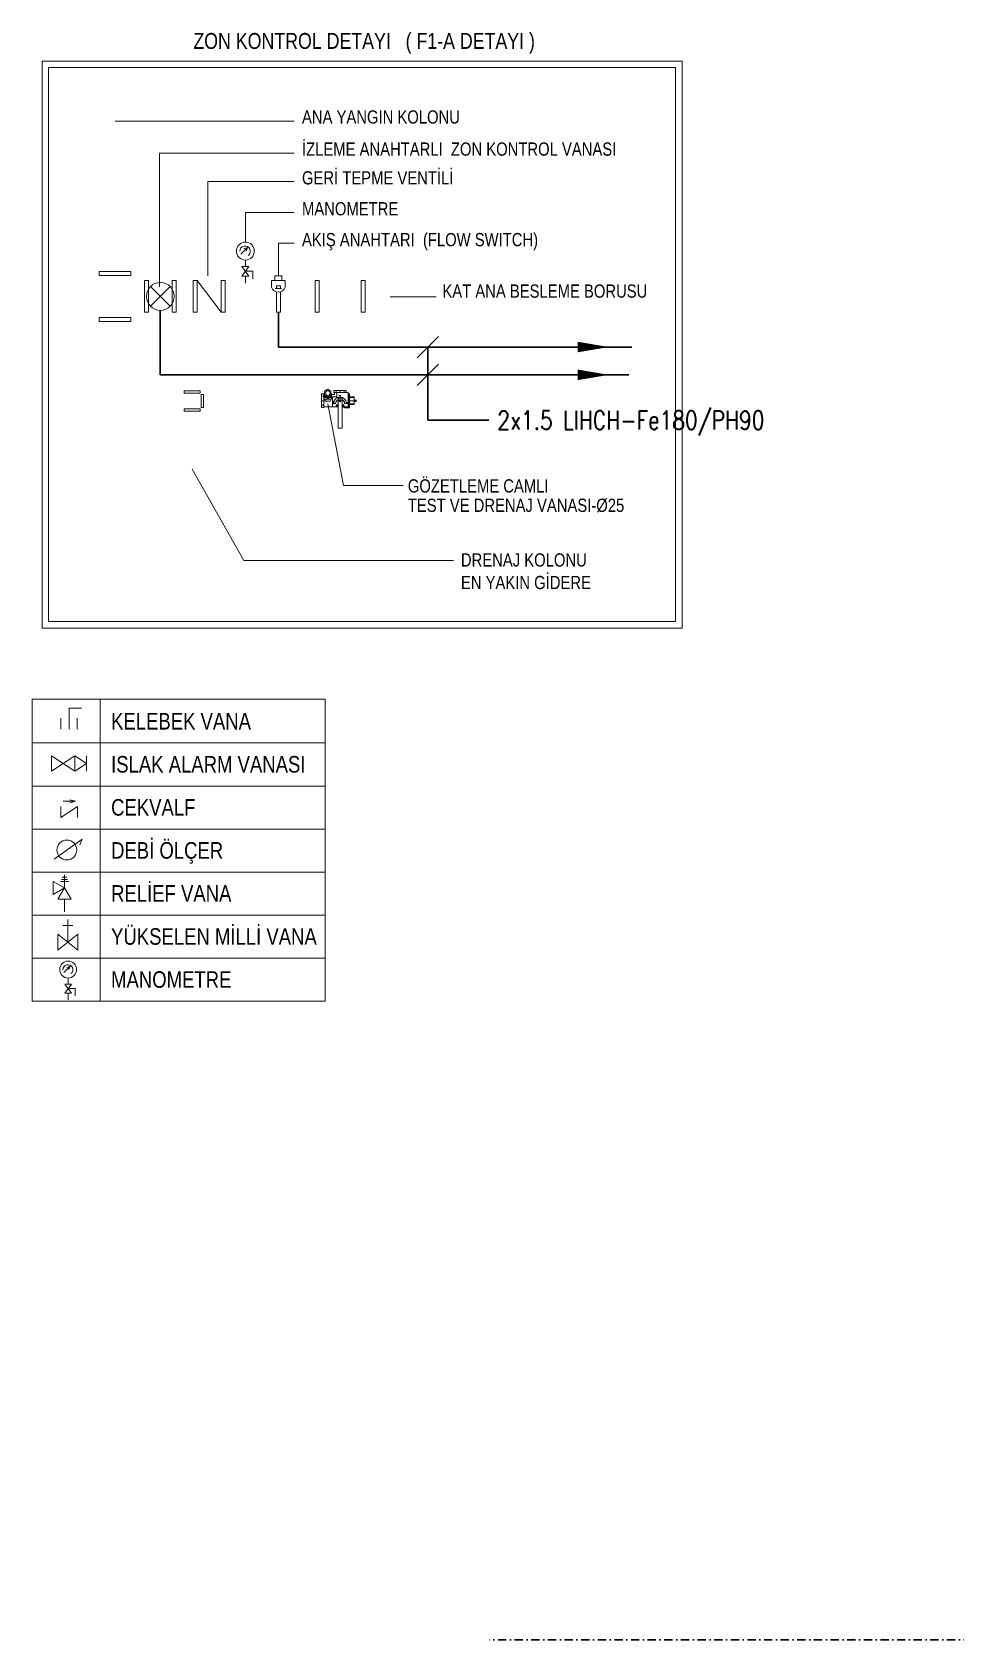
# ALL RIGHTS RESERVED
# Model space of a CAD drawing. Extents: x -2749 to 11890, y 0 to 8245.
# Drawn here: x -2749 to -1354, y 0 to 2428 of the extents above; entities that cross this region are included whole.
import ezdxf

# ---------------------------------------------------------------- set-up
doc = ezdxf.new("R2010")
doc.units = 0
doc.header["$MEASUREMENT"] = 0
doc.linetypes.add('DASHDOT', pattern=[1, 0.5, -0.25, 0, -0.25])
doc.layers.get('0').update_dxf_attribs({"color": 9, "lineweight": 9})
for name, color, linetype, lineweight in [('E-KABLO', 7, 'Continuous', 30), ('E-MODÜL HATTI', 6, 'Continuous', 30), ('E-YAZI', 7, 'Continuous', 30), ('Y-LEGEND', 61, 'Continuous', 9), ('Y-VANA', 3, 'Continuous', 13)]:
    doc.layers.add(name, color=color, linetype=linetype, lineweight=lineweight)
doc.styles.add('Arial', font='arial.ttf', dxfattribs={"height": 2.5})
doc.styles.add('E-YAZI', font='txttw.shx')
doc.styles.add('ROMANS', font='romans__.ttf', dxfattribs={"width": 0.7})

# ---------------------------------------------------------------- blocks, each defined once
blk = doc.blocks.new('K')
blk.add_lwpolyline([(0, 12.5), (-19.7, 12.5), (-19.7, -7.5)])
blk.add_lwpolyline([(9.4, 25), (-9.4, 25), (9.4, 0), (-9.4, 0)], close=True)
blk = doc.blocks.new('A$C75B759AB')
for p, q in [((3.6, 50.7), (-7, 40.1)), ((3.6, 50.7), (-2.3, 48.4)), ((3.6, 50.7), (1.2, 44.9)), ((0, 30.9), (0, 20.7)), ((0, 5.7), (0, -5.7))]:
    blk.add_line(p, q)
blk.add_circle((0, 45), 14.1)
blk.add_arc((-0.5, 44.7), 8.25, 307.8507, 180)
at = {"xscale": -0.6000000000058208, "yscale": 0.5999999999985448, "zscale": 0.6}
blk.add_blockref('K', (0, 5.7), dxfattribs=at)
blk = doc.blocks.new('Test&Drenaj Vanası')
at = {"layer": 'Y-VANA', "lineweight": 18}
for p, q in [((-34, 15.4), (-25.5, 15.4)), ((-34, 15.4), (-34, -34.8)), ((-34, 6.8), (-25.5, 6.8)), ((-25.5, -34.8), (-25.5, 15.4)), ((-25.5, 13.6), (-24.5, 13.6)), ((-24.5, 17.2), (-22.4, 17.2)), ((-24.5, 13.4), (-24.5, 17.2)), ((-24.5, 0), (-24.5, 13.4)), ((-22.4, 26.1), (-10.6, 33.3)), ((-22.4, 26.1), (-22.4, 11.6)), ((-22.4, 11.6), (-22.4, 8)), ((-22.4, 11.6), (-10.6, 4.9)), ((-22.4, 8), (-10.6, 1.3)), ((-20.5, 6.9), (-20.5, 2.5)), ((1.2, 26.1), (-10.6, 33.3)), ((1.2, 11.6), (-10.6, 4.9)), ((1.2, 8), (-10.6, 1.3)), ((-0.8, 6.9), (-0.8, 2.5)), ((1.2, 26.1), (1.2, 11.6)), ((1.2, 17.2), (3.3, 17.2)), ((1.2, 11.6), (1.2, 8)), ((3.3, 17.2), (3.3, 0)), ((3.3, 13.6), (14.5, 13.6)), ((7, 5.8), (7, -33.1)), ((23, 4.9), (7, 4.9)), ((12.4, 28), (12.4, 20.9)), ((58.5, 28), (12.4, 28)), ((12.4, 20.9), (58.5, 20.9)), ((14.5, 20.8), (14.5, 13.6)), ((20.1, 28), (20.1, 20.9)), ((23, 20.5), (23, 4.9)), ((27.4, 20.5), (23, 20.5)), ((65.4, 20.5), (27.4, 20.5)), ((33.4, 0.2), (28.1, 0.2)), ((28.1, 0.2), (28.1, -111.8)), ((35.4, 0.2), (31.1, 0.2)), ((35.4, 28), (35.4, 20.9)), ((35.4, 0.2), (39.8, 0.2)), ((37.5, 0.2), (42.8, 0.2)), ((42.8, 0.2), (42.8, -111.8)), ((50.8, 28), (50.8, 20.9)), ((58.5, 20.9), (58.5, 28)), ((65.4, -33.1), (65.4, 20.5)), ((66.8, 15.3), (65.4, 15.3)), ((66.8, 15.3), (66.8, -36.8)), ((70.6, 15.3), (66.8, 15.3)), ((70.4, 6.1), (87.4, 4.7)), ((70.6, -36.8), (70.6, 15.3)), ((70.6, 1.6), (87.4, 1.6)), ((87.4, 4.7), (87.4, -24.2)), ((-34, -9.7), (-25.5, -9.7)), ((-34, -26.2), (-25.5, -26.2)), ((-34, -34.8), (-25.5, -34.8)), ((-25.5, -33.1), (28.1, -33.1)), ((18.9, -19.9), (11.7, -19.9)), ((35.4, -7.1), (33, -8.7)), ((33, -8.7), (33, -11.8)), ((33, -11.8), (35.3, -12.8)), ((35.4, -7.1), (37.9, -8.7)), ((37.9, -11.8), (35.6, -12.8)), ((37.9, -8.7), (37.9, -11.8)), ((42.8, -33.1), (46.2, -33.1)), ((46.2, -33.1), (65.4, -33.1)), ((46.2, -33.1), (52.6, -36.8)), ((59.2, -19.9), (52, -19.9)), ((52.6, -36.8), (52.6, -33.1)), ((52.6, -36.8), (70.6, -36.8)), ((70.4, -25.5), (87.4, -24.2)), ((70.6, -9.7), (87.4, -9.7)), ((70.6, -21), (87.4, -21)), ((87.4, -7.2), (95.6, -7.2)), ((87.4, -12.3), (95.6, -12.3)), ((87.7, -7.2), (87.7, -12.3)), ((87.7, -7.6), (87.7, -12.7)), ((88.4, -7.2), (88.4, -12.3)), ((88.8, -7.2), (88.8, -12.3)), ((89.5, -7.2), (89.5, -12.3)), ((89.7, -7.2), (89.7, -12.3)), ((90.2, -7.2), (90.2, -12.3)), ((90.9, -7.2), (90.9, -12.3)), ((91.2, -7.2), (91.2, -12.3)), ((91.8, -7.2), (91.8, -12.3)), ((95.6, -7.2), (95.6, -12.3)), ((28.1, -111.8), (33.4, -111.8)), ((31.1, -111.8), (35.4, -111.8)), ((39.8, -111.8), (35.4, -111.8)), ((42.8, -111.8), (37.5, -111.8))]:
    blk.add_line(p, q, dxfattribs=at)
for points in [[(-24.5, 0, 0.1835), (-23.7, -2.2, 0.102418), (-20.4, -4.6, 0.061498), (-16.2, -5.9, 0.047772), (-10.6, -6.5, 0.047772), (-5, -5.9, 0.061498), (-0.8, -4.6, 0.102418), (2.4, -2.2, 0.1835), (3.3, 0, 0.1835)], [(-22.8, 11.8, 0.113266), (-23.6, 8.6, 0.126663)], [(-23.6, 8.6, 0.126663), (-22.6, 5, 0.106049), (-19.8, 1.6, 0.085856), (-15.7, -0.4, 0.07555), (-10.6, -1.2, 0.07555), (-5.4, -0.4, 0.085856), (-1.4, 1.6, 0.106049), (1.5, 5, 0.126663), (2.4, 8.6, 0.113266), (1.7, 11.8, 0.106049)], [(-20.5, 5.8, 0.032831), (-19.4, 4.9, 0.085856), (-15.3, 2.8, 0.047675), (-12.1, 2.1, 0.07555)], [(-20.5, 4.6, 0.021497), (-19.8, 4.1, 0.085856), (-15.7, 2, 0.07555), (-10.6, 1.2, 0.07555), (-5.4, 2, 0.085856), (-1.4, 4.1, 0.017822), (-0.8, 4.5, 0.126663)], [(-20.5, 4.2, 0.021497), (-19.8, 3.6, 0.085856), (-15.7, 1.5, 0.07555), (-10.6, 0.8, 0.07555), (-5.4, 1.5, 0.085856), (-1.4, 3.6, 0.017822), (-0.8, 4.1, 0.126663)], [(-20.5, 3.5, 0.021497), (-19.8, 2.9, 0.085856), (-15.7, 0.8, 0.07555), (-10.6, 0.1, 0.07555), (-5.4, 0.8, 0.085856), (-1.4, 2.9, 0.017822), (-0.8, 3.4, 0.126663)], [(-20.5, 2.9, 0.021497), (-19.8, 2.3, 0.085856), (-15.7, 0.3, 0.07555), (-10.6, -0.5, 0.07555), (-5.4, 0.3, 0.085856), (-1.4, 2.3, 0.017822), (-0.8, 2.8, 0.126663)], [(-9.2, 2, 0.061511), (-5.1, 2.8, 0.085856), (-1, 4.9, 0.007068), (-0.8, 5.1, 0.126663)], [(-7.5, 3, 0.035873), (-5.1, 3.6, 0.085856), (-1, 5.7, 0.007068), (-0.8, 5.9, 0.126663)]]:
    blk.add_lwpolyline(points, format="xyb", dxfattribs=at)
for centre, radius in [((-10.6, 18.7), 8.44), ((24.1, -27.3), 3.7), ((24.1, -27.3), 1.5), ((35.4, -10.1), 4.33), ((46.6, -27.3), 3.7), ((46.6, -27.3), 1.5)]:
    blk.add_circle(centre, radius, dxfattribs=at)
for centre, radius, start, end in [((-10.6, 0), 13.9, 180, 0), ((-19.9, 9.6), 3.84, 131.43888, 195.70852), ((35.4, -19.9), 23.8, 0, 180), ((35.4, -20.1), 16.6, 116.26406, 179.20143), ((35.4, -20.1), 16.6, 0.79857, 63.73594)]:
    blk.add_arc(centre, radius, start, end, dxfattribs=at)
at = {"layer": 'Y-VANA', "lineweight": 18, "style": 'ROMANS'}
blk.add_text('TEST', height=2.3, dxfattribs=at).set_placement((31.2, 7.3))
for s, p in [('DRAIN', (10.6, -21.7)), ('OFF', (63.1, -20.4))]:
    blk.add_text(s, height=2.3, rotation=90, dxfattribs=at).set_placement(p)
blk = doc.blocks.new('A$C66241EC0')
at = {"linetype": 'Continuous'}
for p, q in [((200, -66), (0, 67)), ((0, 67), (0, -66)), ((200, 67), (200, -66))]:
    blk.add_line(p, q, dxfattribs=at)
blk = doc.blocks.new('A$C0B325108')
for p, q in [((-17.5, 23.3), (-17.5, 0)), ((17.5, 23.3), (17.5, 0))]:
    blk.add_line(p, q)
blk.add_lwpolyline([(0, 0), (0, 44.2), (26.3, 44.2)])
blk = doc.blocks.new('A$C534F1FFE')
at = {"linetype": 'Continuous'}
for p, q in [((11.7, 35), (-11.7, 35)), ((-11.7, 17.5), (0, 35)), ((0, 35), (11.7, 17.5)), ((11.7, 17.5), (-11.7, 17.5))]:
    blk.add_line(p, q, dxfattribs=at)
blk.add_lwpolyline([(-11.7, 17.5), (11.7, -17.5), (-11.7, -17.5), (11.7, 17.5)], close=True, dxfattribs=at)
blk = doc.blocks.new('A$C6A667673')
for p, q in [((6.3, 21.1), (-6.3, 21.1)), ((0, 0), (0, 28.4))]:
    blk.add_line(p, q)
blk.add_lwpolyline([(12.5, 10), (-12.5, -10), (-12.5, 10), (12.5, -10)], close=True)
blk = doc.blocks.new('A$C26A76201')
at = {"layer": 'Y-VANA'}
blk.add_blockref('A$C6A667673', (0, -14.2), dxfattribs=at)
blk = doc.blocks.new('A$C09612243')
at = {"xscale": 0.8000000000001818, "yscale": 0.8000000000001818, "zscale": 0.8000000000001818}
blk.add_blockref('A$C26A76201', (10, 11.4), dxfattribs=at)
blk = doc.blocks.new('A$C3DDA2012')
at = {"xscale": 2.400000000001455, "yscale": 2.400000000001455, "zscale": 2.400000000001455}
blk.add_blockref('A$C09612243', (0, 19.3), dxfattribs=at)
blk = doc.blocks.new('reılfvana')
at = {"linetype": 'Continuous'}
for p, q in [((5.1, 54.5), (-5.2, 54.5)), ((4.1, 58.2), (-4.2, 58.2)), ((0, 62.2), (0, 40.2)), ((0, 40.2), (-11, 21.2)), ((6.4, 51), (-6.5, 51)), ((19, 51.2), (0, 40.2)), ((0, 40.2), (19, 29.2)), ((11, 21.2), (0, 40.2)), ((19, 29.2), (19, 51.2)), ((-11, 21.2), (11, 21.2)), ((0, 21.2), (0, 0))]:
    blk.add_line(p, q, dxfattribs=at)

msp = doc.modelspace()

# ---------------------------------------------------------------- linework, layer by layer
at = {"layer": 'E-KABLO', "color": 6, "linetype": 'DASHDOT', "ltscale": 25}
msp.add_lwpolyline([(0, 0), (-2058.9, 0)], dxfattribs=at)
at = {"layer": 'E-MODÜL HATTI', "ltscale": 50}
for p, q in [((-2555.4, 2007.6), (-2555.4, 1910.2)), ((-2377.2, 2004.6), (-2377.2, 1952.2)), ((-2377.2, 1952.2), (-1843.5, 1952.2)), ((-2555.4, 1910.2), (-1848, 1910.2))]:
    msp.add_line(p, q, dxfattribs=at)
for points in [[(-1878.5, 1952.2, 0, 16, 0), (-1925.5, 1952.2, 0, 0, 0)], [(-1878.5, 1910.2, 0, 16, 0), (-1925.5, 1910.2, 0, 0, 0)]]:
    msp.add_lwpolyline(points, format="xyseb", dxfattribs=at)
at = {"layer": 'E-YAZI', "color": 3}
for p, q in [((-2135.3, 1968.3), (-2167.6, 1936)), ((-2151.5, 1841.7), (-2151.5, 1952.2)), ((-2135.3, 1926.3), (-2167.6, 1894)), ((-2059.5, 1841.7), (-2151.5, 1841.7))]:
    msp.add_line(p, q, dxfattribs=at)
at = {"layer": 'Y-LEGEND'}
for p, q in [((-2623.5, 2293.4), (-2353.1, 2293.4)), ((-2556.7, 2043.2), (-2556.7, 2244.9)), ((-2556.7, 2244.9), (-2353.1, 2244.9)), ((-2483.9, 2202.1), (-2353.1, 2202.1)), ((-2483.9, 2059.8), (-2483.9, 2202.1)), ((-2427, 2155.4), (-2353.1, 2155.4)), ((-2427, 2110.7), (-2427, 2155.4)), ((-2377.2, 2059.8), (-2377.2, 2108.8)), ((-2377.2, 2108.8), (-2353.1, 2108.8)), ((-2208.5, 2028.2), (-2139, 2028.2)), ((-2302.3, 1866.3), (-2278.9, 1742.9)), ((-2507.5, 1767.7), (-2429.5, 1630.1)), ((-2278.9, 1742.9), (-2189, 1742.9)), ((-2429.5, 1630.1), (-2113, 1630.1)), ((-2748.9, 1420.6), (-2306.3, 1420.6)), ((-2748.9, 1420.6), (-2306.3, 1420.6)), ((-2748.9, 1420.6), (-2306.3, 1420.6)), ((-2748.9, 1420.6), (-2306.3, 1420.6)), ((-2748.9, 1420.6), (-2306.3, 1420.6)), ((-2748.9, 1420.6), (-2306.3, 1420.6)), ((-2748.9, 1420.6), (-2306.3, 1420.6)), ((-2748.9, 1420.6), (-2748.9, 964.3)), ((-2646.1, 1420.6), (-2646.1, 964.3)), ((-2306.3, 1420.6), (-2306.3, 964.3)), ((-2748.9, 1354.3), (-2306.3, 1354.3)), ((-2748.9, 1289.3), (-2306.3, 1289.3)), ((-2748.9, 1224.3), (-2306.3, 1224.3)), ((-2748.9, 1159.3), (-2306.3, 1159.3)), ((-2748.9, 1094.3), (-2306.3, 1094.3)), ((-2748.9, 1029.3), (-2306.3, 1029.3)), ((-2748.9, 964.3), (-2306.3, 964.3))]:
    msp.add_line(p, q, dxfattribs=at)
for points in [[(-1767.8, 1527.9), (-2733.7, 1527.9), (-2733.7, 2384), (-1767.8, 2384)], [(-1777.4, 1537.5), (-2724.1, 1537.5), (-2724.1, 2374.4), (-1777.4, 2374.4)]]:
    msp.add_lwpolyline(points, close=True, dxfattribs=at)
at = {"layer": 'Y-VANA'}
for p, q in [((-2540.6, 2013.8), (-2570.3, 2043.5)), ((-2570.3, 2013.8), (-2540.6, 2043.5)), ((-2537.4, 2052.6), (-2537.4, 2004.6)), ((-2531.4, 2052.6), (-2537.4, 2052.6)), ((-2531.4, 2004.6), (-2531.4, 2052.6)), ((-2499.7, 2052.6), (-2463.7, 2004.6)), ((-2463.7, 2052.6), (-2463.7, 2004.6)), ((-2457.7, 2052.6), (-2463.7, 2052.6)), ((-2457.7, 2004.6), (-2457.7, 2052.6)), ((-2387.4, 2052.6), (-2367, 2052.6)), ((-2387.4, 2052.6), (-2387.4, 2042.8)), ((-2382.3, 2059.8), (-2372.1, 2059.8)), ((-2382.3, 2052.6), (-2382.3, 2059.8)), ((-2382, 2040.5), (-2372.4, 2040.5)), ((-2380.2, 2044.4), (-2374.2, 2044.4)), ((-2380.2, 2040.5), (-2380.2, 2044.4)), ((-2374.2, 2044.4), (-2374.2, 2040.5)), ((-2372.1, 2052.6), (-2372.1, 2059.8)), ((-2367, 2042.8), (-2367, 2052.6)), ((-2321.8, 2052.6), (-2321.8, 2004.6)), ((-2315.8, 2052.6), (-2321.8, 2052.6)), ((-2315.8, 2004.6), (-2315.8, 2052.6)), ((-2246.2, 2052.6), (-2252.2, 2052.6)), ((-2252.2, 2052.6), (-2252.2, 2004.6)), ((-2246.2, 2004.6), (-2246.2, 2052.6)), ((-2380.2, 2035.5), (-2380.2, 2004.6)), ((-2374.2, 2004.6), (-2374.2, 2035.5)), ((-2537.4, 2004.6), (-2531.4, 2004.6)), ((-2463.7, 2004.6), (-2457.7, 2004.6)), ((-2380.2, 2004.6), (-2374.2, 2004.6)), ((-2321.8, 2004.6), (-2315.8, 2004.6)), ((-2252.2, 2004.6), (-2246.2, 2004.6)), ((-2519.6, 1882.7), (-2519.6, 1886.3)), ((-2519.6, 1886.3), (-2495.3, 1886.3)), ((-2495.3, 1882.7), (-2519.6, 1882.7)), ((-2495.3, 1886.3), (-2495.3, 1882.7)), ((-2493.8, 1880.3), (-2490.2, 1880.3)), ((-2493.8, 1861.1), (-2493.8, 1880.3)), ((-2490.2, 1880.3), (-2490.2, 1861.1)), ((-2519.6, 1858.7), (-2519.6, 1855.1)), ((-2495.3, 1858.7), (-2519.6, 1858.7)), ((-2519.6, 1855.1), (-2495.3, 1855.1)), ((-2495.3, 1855.1), (-2495.3, 1858.7)), ((-2490.2, 1861.1), (-2493.8, 1861.1)), ((-2702.3, 1266.3), (-2683.6, 1266.3))]:
    msp.add_line(p, q, dxfattribs=at)
at = {"layer": 'Y-VANA', "linetype": 'Continuous'}
for p, q in [((-2715.4, 1179), (-2673.5, 1209.3)), ((-2673.5, 1209.3), (-2677.1, 1200.6))]:
    msp.add_line(p, q, dxfattribs=at)
at = {"layer": 'Y-VANA'}
for points in [[(-2647.9, 2060.4), (-2599.9, 2060.4), (-2599.9, 2066.4), (-2647.9, 2066.4)], [(-2573.4, 2004.6), (-2573.4, 2052.6), (-2579.4, 2052.6), (-2579.4, 2004.6)], [(-2499.7, 2004.6), (-2499.7, 2052.6), (-2505.7, 2052.6), (-2505.7, 2004.6)], [(-2647.9, 1990.8), (-2599.9, 1990.8), (-2599.9, 1996.8), (-2647.9, 1996.8)]]:
    msp.add_lwpolyline(points, close=True, dxfattribs=at)
msp.add_lwpolyline([(-2692.2, 1264), (-2683.6, 1266.3), (-2692.2, 1268.6)], dxfattribs=at)
msp.add_circle((-2555.4, 2028.6), 21, dxfattribs=at)
at = {"layer": 'Y-VANA', "linetype": 'Continuous'}
msp.add_circle((-2696.5, 1192.7), 15, dxfattribs=at)
at = {"layer": 'Y-VANA'}
msp.add_arc((-2377.2, 2045.6), 10.6, 195.3193, 344.6807, dxfattribs=at)

# ---------------------------------------------------------------- block references
for name, p, xscale, yscale, zscale in [('A$C75B759AB', (-2427, 2053.9), 0.960156120975181, 0.960156120975181, 0.9601551608281903), ('Test&Drenaj Vanası', (-2298.3, 1875.1), 0.4050006480010095, 0.4050006480010095, 0.4050006480010095), ('A$C0B325108', (-2693.2, 1375.2), 0.7131458238467541, 0.7131458238467541, 0.7131458238467541), ('A$C66241EC0', (-2680.5, 1250.1), -0.1248006440288144, 0.1248006439706066, 0.1248006439700126), ('reılfvana', (-2700.1, 1099.2), -0.900001440002304, 0.900001440002304, 0.900001440002304), ('A$C75B759AB', (-2694.5, 971.4), 0.9062951563794378, 0.9062951563794378, 0.9062951563794378)]:
    msp.add_blockref(name, p, dxfattribs=dict(at, xscale=xscale, yscale=yscale, zscale=zscale))
at = {"layer": 'Y-VANA', "xscale": 1.00000160000256, "yscale": 1.00000160000256, "zscale": 1.00000160000256, "rotation": 270}
msp.add_blockref('A$C534F1FFE', (-2702, 1323.2), dxfattribs=at)
at = {"layer": 'Y-VANA', "ltscale": 0.1, "xscale": 0.6250731303469701, "yscale": 0.6250731303469701, "zscale": 0.6250731303469701, "rotation": 359.9320860085631}
msp.add_blockref('A$C3DDA2012', (-2709.9, 1041.4), dxfattribs=at)

# ---------------------------------------------------------------- texts
at = {"layer": 'E-YAZI', "color": 3, "style": 'E-YAZI', "width": 0.8}
msp.add_text('2x1.5 LIHCH-Fe180/PH90', height=28, dxfattribs=at).set_placement((-2046.5, 1827.7))
at = {"layer": 'Y-LEGEND', "style": 'Arial', "width": 0.8}
for s, height, p in [('ZON KONTROL DETAYI   ( F1-A DETAYI )', 24.004, (-2505.5, 2402.4, 22.9)), ('ANA YANGIN KOLONU', 20.003, (-2341.5, 2289.6)), ('İZLEME ANAHTARLI  ZON KONTROL VANASI', 20.003, (-2341.5, 2241.1)), ('GERİ TEPME VENTİLİ', 20.003, (-2341.5, 2197.7)), ('MANOMETRE', 20, (-2341.5, 2151)), ('AKIŞ ANAHTARI  (FLOW SWITCH)', 20.003, (-2341.5, 2104.4)), ('KAT ANA BESLEME BORUSU', 20.003, (-2129.5, 2026.7)), ('GÖZETLEME CAMLI', 20.003, (-2181.7, 1732.5)), ('TEST VE DRENAJ VANASI-%%C25', 20.003, (-2181.7, 1703.2)), ('DRENAJ KOLONU', 20.003, (-2101.6, 1620.7)), ('EN YAKIN GİDERE', 20.003, (-2101.6, 1586.6)), ('KELEBEK VANA', 25, (-2629.7, 1374.6)), ('ISLAK ALARM VANASI', 25, (-2629.7, 1309.6)), ('CEKVALF', 25, (-2629.7, 1244.6)), ('DEBİ ÖLÇER', 25, (-2629.7, 1179.6)), ('RELİEF VANA', 25, (-2629.7, 1114.6)), ('YÜKSELEN MİLLİ VANA', 25, (-2629.7, 1049.6)), ('MANOMETRE', 25, (-2629.7, 984.6))]:
    msp.add_text(s, height=height, dxfattribs=at).set_placement(p)

doc.saveas('drawing.dxf')
